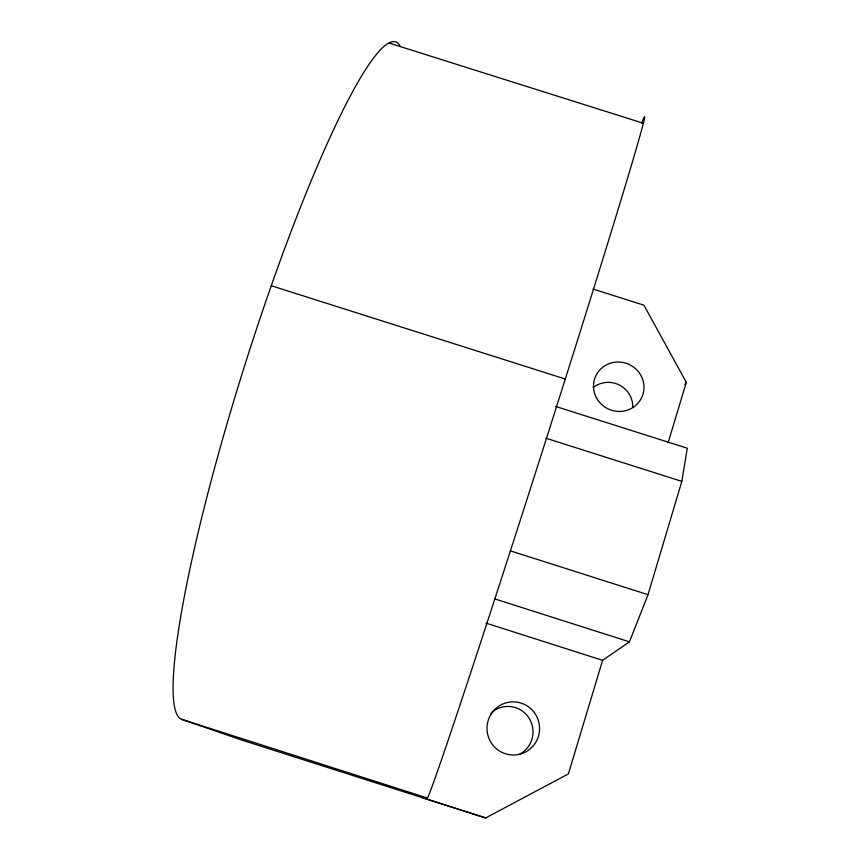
<?xml version="1.0" encoding="UTF-8"?>
<svg xmlns="http://www.w3.org/2000/svg" width="861" height="861" viewBox="0 0 861 861"><rect width="100%" height="100%" fill="white"/><g stroke="black" fill="none" stroke-linecap="round" stroke-linejoin="round"><path stroke-width="1.29" d="M400.031 45.805A355.141 46.591 -72.5 0 0 250.616 346.983A355.141 46.591 -72.5 0 0 181.628 719.322L241.145 739.857L485.658 817.95L568.4 773.91L602.603 660.322L629.445 641.832L648.021 594.682L681.826 481.374L687.293 448.226L555.442 406.37M668.114 442.78L686.314 382.349L643.91 305.171L592.949 289.027M684.839 384.501L686.314 382.349M641.596 123.231A355.701 4.327 -72.3 0 1 547.101 436.366A355.701 4.327 -72.3 0 1 427.486 798.05L422.342 797.673L485.658 817.95M389.118 43.05L642.844 123.101M271.301 285.744L565.236 379.001M545.842 438.174L681.826 481.374M510.293 550.825L648.021 594.682M494.601 598.847L629.445 641.832M485.981 623.116L602.603 660.322M181.628 719.322L427.486 798.05M491.114 713.026A25.313 25.001 81.2 0 1 528.471 717.245A25.313 25.001 81.2 0 1 519.667 754.171M593.186 387.579A24.183 23.484 24.8 0 1 619.156 384.932A24.183 23.484 24.8 0 1 632.76 407.156M491.061 714.135A26.594 26.282 79.6 0 0 512.241 754.989A26.594 26.282 79.6 0 0 536.564 716.169A26.594 26.282 79.6 0 0 491.061 714.135M596.544 397.976A25.378 24.582 24.5 0 0 640.261 400.161A25.378 24.582 24.5 0 0 619.425 362.04A25.378 24.582 24.5 0 0 596.544 397.976"/></g></svg>
